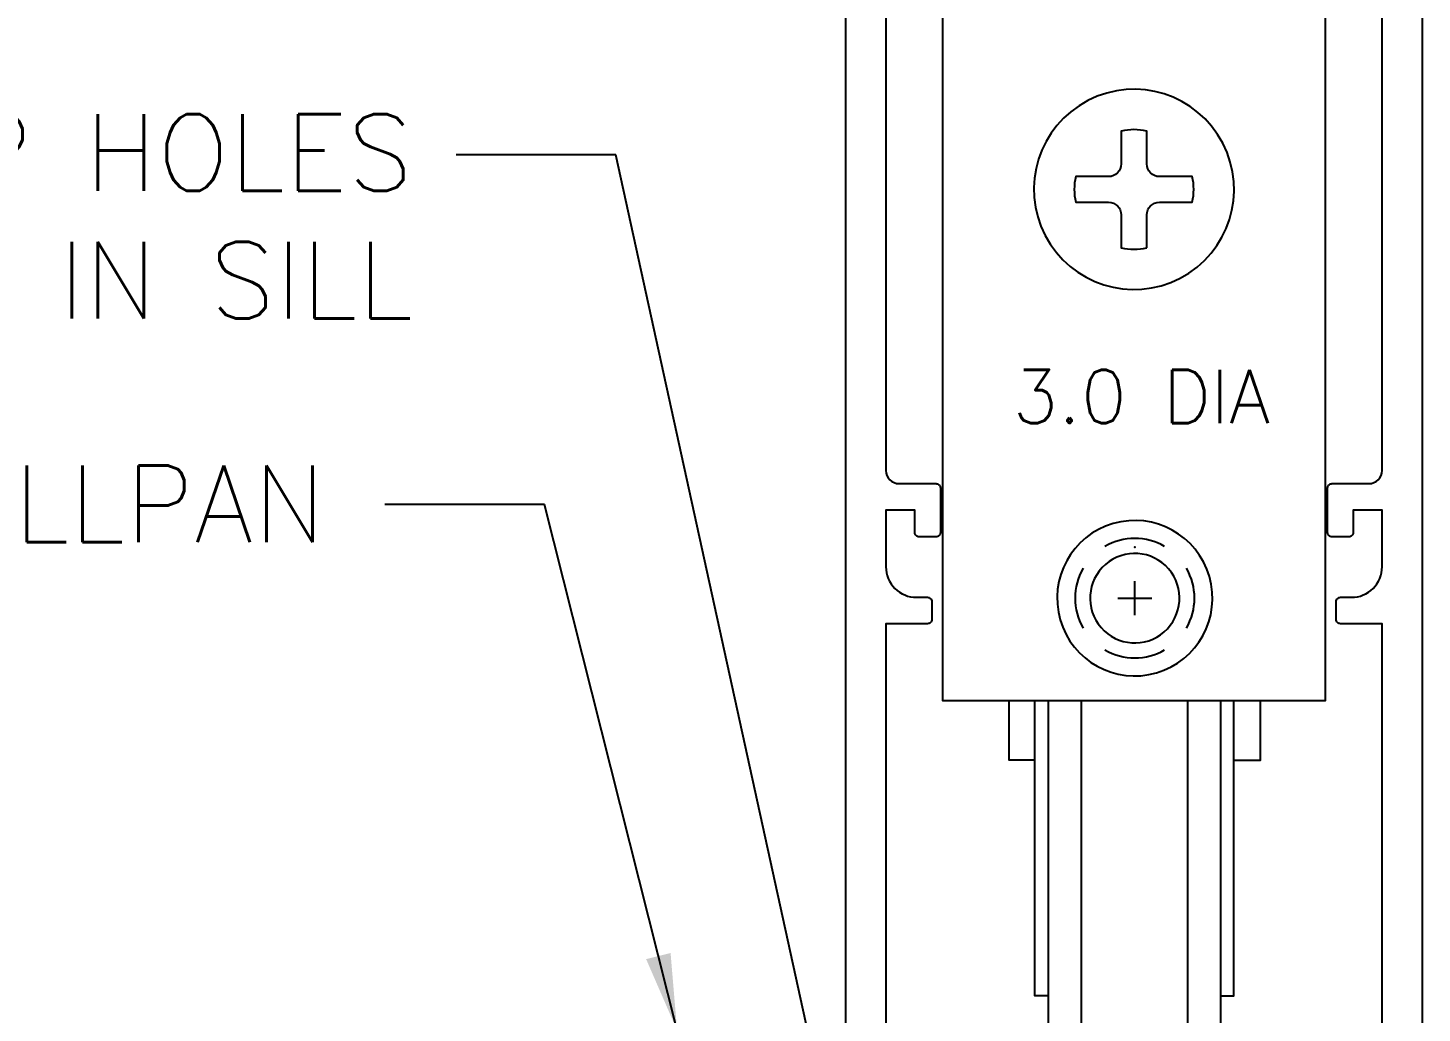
# Model space of a CAD drawing. Extents: x 0 to 79.8, y 0 to 38.2.
# Drawn here: x 4.168 to 7.444, y 30.551 to 32.865 of the extents above; entities that cross this region are included whole.
import ezdxf
from ezdxf.enums import TextEntityAlignment as Align

# ---------------------------------------------------------------- set-up
doc = ezdxf.new("R2010")
doc.units = 0
doc.header["$MEASUREMENT"] = 0
doc.layers.get('0').update_dxf_attribs({"linetype": 'CONTINUOUS'})
doc.layers.get('DEFPOINTS').update_dxf_attribs({"color": 1, "linetype": 'CONTINUOUS'})
for name, color, linetype in [('HARDWARE', 7, 'CONTINUOUS'), ('TEXT', 7, 'CONTINUOUS'), ('TITLE-BLOCK', 7, 'CONTINUOUS'), ('VENT', 5, 'CONTINUOUS')]:
    doc.layers.add(name, color=color, linetype=linetype)
doc.styles.add('ROMANS', font='romans')
doc.styles.get("Standard").update_dxf_attribs({"font": 'simplex.shx'})
doc.dimstyles.new('QUARTER', dxfattribs={"dimscale": 4, "dimtxt": 0.06, "dimasz": 0.05, "dimexe": 0.06, "dimexo": 0.032, "dimgap": 0.021, "dimtad": 0, "dimdec": 4, "dimzin": 4, "dimdsep": 46, "dimlunit": 5, "dimtxsty": 'ROMANS', "dimcen": 0.09, "dimadec": 0, "dimazin": 1, "dimtfac": 1, "dimtdec": 4, "dimtofl": 0, "dimtmove": 0, "dimatfit": 3, "dimfxl": 0, "dimtolj": 1, "dimtzin": 0, "dimarcsym": 0})
doc.dimstyles.new('QUARTER HORIZONTAL', dxfattribs={"dimscale": 4, "dimtxt": 0.06, "dimasz": 0.05, "dimexe": 0.06, "dimexo": 0.032, "dimgap": 0.021, "dimtad": 0, "dimtih": 1, "dimtoh": 1, "dimdec": 4, "dimzin": 4, "dimdsep": 46, "dimlunit": 5, "dimtxsty": 'Standard', "dimcen": 0.09, "dimadec": 0, "dimazin": 1, "dimtfac": 1, "dimtdec": 4, "dimtofl": 0, "dimtmove": 0, "dimatfit": 3, "dimfxl": 0, "dimtolj": 1, "dimtzin": 0, "dimarcsym": 0})
doc.dimstyles.get("Standard").update_dxf_attribs({"dimtxt": 0.18, "dimasz": 0.18, "dimexe": 0.18, "dimexo": 0.0625, "dimgap": 0.09, "dimtad": 0, "dimtih": 1, "dimtoh": 1, "dimdec": 4, "dimzin": 0, "dimdsep": 46, "dimtxsty": 'Standard', "dimcen": 0.09, "dimadec": 0, "dimazin": 0, "dimtfac": 1, "dimtdec": 4, "dimtofl": 0, "dimtmove": 0, "dimatfit": 3, "dimfxl": 0, "dimtolj": 1, "dimtzin": 0, "dimarcsym": 0})

# ---------------------------------------------------------------- blocks, each defined once
blk = doc.blocks.new('*D70')
at = {"color": 0, "lineweight": -2}
for p, q in [((0.7658, 35.3433), (0.7658, 33.823)), ((0.7658, 28.6833), (0.7658, 30.2036)), ((5.5566, 28.4833), (0.5258, 28.4833))]:
    blk.add_line(p, q, dxfattribs=at)
at = {"color": 0}
for points in [[(0.7325, 35.3433), (0.7992, 35.3433), (0.7658, 35.5433)], [(0.7325, 28.6833), (0.7992, 28.6833), (0.7658, 28.4833)]]:
    blk.add_solid(points, dxfattribs=at)
at = {"layer": 'DEFPOINTS', "color": 0}
for p in [(0.7658, 35.5433), (6.1325, 35.5433), (5.6846, 28.4833)]:
    blk.add_point(p, dxfattribs=at)
at = {"color": 0, "insert": (0.7658, 32.0133), "char_height": 0.24, "attachment_point": 5, "rotation": 90, "style": 'ROMANS'}
blk.add_mtext('\\A1;NET FRAME HEIGHT', dxfattribs=at)
blk = doc.blocks.new('*D71')
at = {"layer": 'DEFPOINTS', "color": 0}
for p in [(2.7966, 35.2388), (6.0999, 35.2388), (4.7351, 30.5108)]:
    blk.add_point(p, dxfattribs=at)
at = {"layer": 'TITLE-BLOCK', "color": 0, "lineweight": -2}
for p, q in [((5.9719, 35.2388), (2.5566, 35.2388)), ((2.7966, 35.0388), (2.7966, 33.2388)), ((2.7966, 30.7108), (2.7966, 32.5108)), ((4.6071, 30.5108), (2.5566, 30.5108))]:
    blk.add_line(p, q, dxfattribs=at)
at = {"layer": 'TITLE-BLOCK', "color": 0}
for points in [[(2.7633, 35.0388), (2.83, 35.0388), (2.7966, 35.2388)], [(2.7633, 30.7108), (2.83, 30.7108), (2.7966, 30.5108)]]:
    blk.add_solid(points, dxfattribs=at)
at = {"layer": 'TITLE-BLOCK', "color": 0, "insert": (2.7966, 32.8748), "char_height": 0.24, "attachment_point": 5}
blk.add_mtext('\\A1;4{\\H1x;\\S3/4;}"', dxfattribs=at)
blk = doc.blocks.new('*D72')
at = {"color": 0, "lineweight": -2}
for p, q in [((1.6927, 35.3433), (1.6927, 35.1937)), ((1.6927, 29.8133), (1.6927, 29.9628)), ((5.7059, 29.6133), (1.4527, 29.6133))]:
    blk.add_line(p, q, dxfattribs=at)
at = {"color": 0}
for points in [[(1.6593, 35.3433), (1.726, 35.3433), (1.6927, 35.5433)], [(1.6593, 29.8133), (1.726, 29.8133), (1.6927, 29.6133)]]:
    blk.add_solid(points, dxfattribs=at)
at = {"layer": 'DEFPOINTS', "color": 0}
for p in [(1.6927, 35.5433), (6.1325, 35.5433), (5.8339, 29.6133)]:
    blk.add_point(p, dxfattribs=at)
at = {"color": 0, "insert": (1.6927, 32.5783), "char_height": 0.24, "attachment_point": 5, "rotation": 90, "style": 'ROMANS'}
blk.add_mtext('\\A1;JAMB HEIGHT (NHF-1.125")', dxfattribs=at)
blk = doc.blocks.new('3310-Thermal Mammoth B Rail')
at = {"ltscale": 0.25}
for points in [[(-0.6755, 1.301), (-0.6755, -3.96, 0.414214), (-0.6655, -3.97), (-0.5915, -3.97, 0.414214), (-0.5815, -3.96), (-0.5815, -2.462), (-0.4835, -2.462, 0.414214), (-0.4735, -2.452), (-0.4735, -2.41, 0.414214), (-0.4835, -2.4), (-0.5095, -2.4, -0.414214), (-0.5815, -2.328), (-0.5815, -2.195), (-0.5135, -2.195), (-0.5135, -2.248, 0.414214), (-0.5035, -2.258), (-0.4635, -2.258, 0.414214), (-0.4535, -2.248), (-0.4535, -2.143, 0.414214), (-0.4635, -2.133), (-0.5505, -2.133, -0.414214), (-0.5815, -2.102), (-0.5815, -0.509, -0.414214)], [(0.5845, -0.509), (0.5845, -2.102, -0.414214), (0.5535, -2.133), (0.4665, -2.133, 0.414214), (0.4565, -2.143), (0.4565, -2.248, 0.414214), (0.4665, -2.258), (0.5065, -2.258, 0.414214), (0.5165, -2.248), (0.5165, -2.195), (0.5845, -2.195), (0.5845, -2.328, -0.414214), (0.5125, -2.4), (0.4865, -2.4, 0.414214), (0.4765, -2.41), (0.4765, -2.452, 0.414214), (0.4865, -2.462), (0.5845, -2.462), (0.5845, -3.96, 0.414214), (0.5945, -3.97), (0.6685, -3.97, 0.414214), (0.6785, -3.96), (0.6785, 1.301, 0.414214)]]:
    blk.add_lwpolyline(points, format="xyb", dxfattribs=at)

msp = doc.modelspace()

# ---------------------------------------------------------------- linework, layer by layer
at = {"layer": 'HARDWARE', "linetype": 'Continuous'}
for p, q in [((6.7688315, 31.4857713), (6.7688315, 31.5657713)), ((6.7288315, 31.5257713), (6.8088315, 31.5257713))]:
    msp.add_line(p, q, dxfattribs=at)
at = {"layer": 'HARDWARE', "color": 7}
msp.add_lwpolyline([(6.3169306, 33.8857713), (6.3169306, 31.2857713), (7.2169306, 31.2857713), (7.2169306, 33.8857713)], close=True, dxfattribs=at)
msp.add_lwpolyline([(6.7969306, 32.3487475), (6.7969306, 32.4257713, -0.414213562), (6.8269306, 32.4557713), (6.9039543, 32.4557713, 0.108188719), (6.9039543, 32.5157713), (6.8269306, 32.5157713, -0.414213562), (6.7969306, 32.5457713), (6.7969306, 32.622795, 0.108188719), (6.7369306, 32.622795), (6.7369306, 32.5457713, -0.414213562), (6.7069306, 32.5157713), (6.6299068, 32.5157713, 0.108188719), (6.6299068, 32.4557713), (6.7069306, 32.4557713, -0.414213562), (6.7369306, 32.4257713), (6.7369306, 32.3487475, 0.108188719)], format="xyb", close=True, dxfattribs=at)
for points in [[(6.5357651, 31.145474), (6.4737651, 31.145474), (6.4737651, 31.2857713)], [(6.5648982, 30.5919902), (6.5338982, 30.5919902), (6.5338978, 31.2857713)], [(6.6430502, 31.2857713), (6.6430506, 30.3919413)], [(6.8927455, 31.2857713), (6.8927458, 30.3919413)], [(6.9708982, 30.5919902), (7.0018982, 30.5919902), (7.0018978, 31.2857713)], [(7.0018978, 31.145474), (7.0638978, 31.145474), (7.0638978, 31.2857713)]]:
    msp.add_lwpolyline(points, dxfattribs=at)
msp.add_lwpolyline([(6.5648978, 31.2857713), (6.5648982, 30.3938713, 0.97560971), (6.6430506, 30.3919413, -0.951799969), (6.8927458, 30.3919413, 0.97560971), (6.9708982, 30.3938713), (6.9708978, 31.2857713)], format="xyb", dxfattribs=at)
for centre, radius, start, end in [((6.7669306, 32.4857713), 0.2350019, 117.4668049, 117.4308799), ((6.7688315, 31.5257713), 0.1825025, 106.1690008, 106.1377948), ((6.7688315, 31.5257713), 0.1050014, 131.0231412, 130.9828118)]:
    msp.add_arc(centre, radius, start, end, dxfattribs=at)
at = {"layer": 'HARDWARE', "color": 7, "linetype": 'Continuous'}
for start, end in [(60, 120), (150, 210), (330, 30), (240, 300)]:
    msp.add_arc((6.7688315, 31.5257713), 0.1402649, start, end, dxfattribs=at)
at = {"layer": 'HARDWARE', "color": 7, "linetype": 'ByBlock'}
msp.add_point((6.7688315, 31.6457729), dxfattribs=at)

# ---------------------------------------------------------------- block references
at = {"layer": 'VENT', "xscale": -1}
msp.add_blockref('3310-Thermal Mammoth B Rail', (6.7684306, 33.9277708), dxfattribs=at)

# ---------------------------------------------------------------- texts
at = {"layer": 'HARDWARE'}
msp.add_text('3.0 DIA', height=0.125, dxfattribs=at).set_placement((6.7841757, 31.9370606), align=Align.CENTER)
at = {"layer": 'TEXT', "char_height": 0.18, "attachment_point": 9, "style": 'ROMANS'}
for s, insert in [('WEEP HOLES \\PIN SILL', (5.0731244, 32.182442)), ('SUB-SILLPAN', (4.8672121, 31.6574809))]:
    msp.add_mtext(s, dxfattribs=dict(at, insert=insert))

# ---------------------------------------------------------------- dimensions: what is measured, and where the dimension line sits
for base, p1, text, picture, middle in [((0.7658477, 35.5432599), (5.6846484, 28.4832713), 'NET FRAME HEIGHT', '*D70', (0.7658477, 32.0132656)), ((1.6926807, 35.5432599), (5.8338984, 29.6132708), 'JAMB HEIGHT (NHF-1.125")', '*D72', (1.6926807, 32.5782653))]:
    dim = msp.add_linear_dim(base=base, p1=p1, p2=(6.132512, 35.5432599), angle=90, text=text, dimstyle='QUARTER', override={"dimpost": '"', "dimse2": 1})
    dim.commit()
    dim.dimension.update_dxf_attribs({"geometry": picture, "text_midpoint": middle})
at = {"layer": 'TITLE-BLOCK'}
dim = msp.add_linear_dim(base=(2.7966379, 35.2387708), p1=(4.7350867, 30.5107713), p2=(6.0999306, 35.2387708), angle=90, dimstyle='QUARTER HORIZONTAL', override={"dimpost": '"'}, dxfattribs=at)
dim.commit()
dim.dimension.update_dxf_attribs({"geometry": '*D71', "text_midpoint": (2.7966379, 32.874771)})

# ---------------------------------------------------------------- leaders
at = {"layer": 'TEXT'}
for points in [[(6.1826785, 29.6757708), (5.5493013, 32.5666177), (5.1743013, 32.5666177)], [(5.6933984, 30.5107713), (5.3817083, 31.7457605), (5.0067083, 31.7457605)]]:
    msp.add_leader(points, dimstyle='Standard', dxfattribs=at)

doc.saveas('drawing.dxf')
